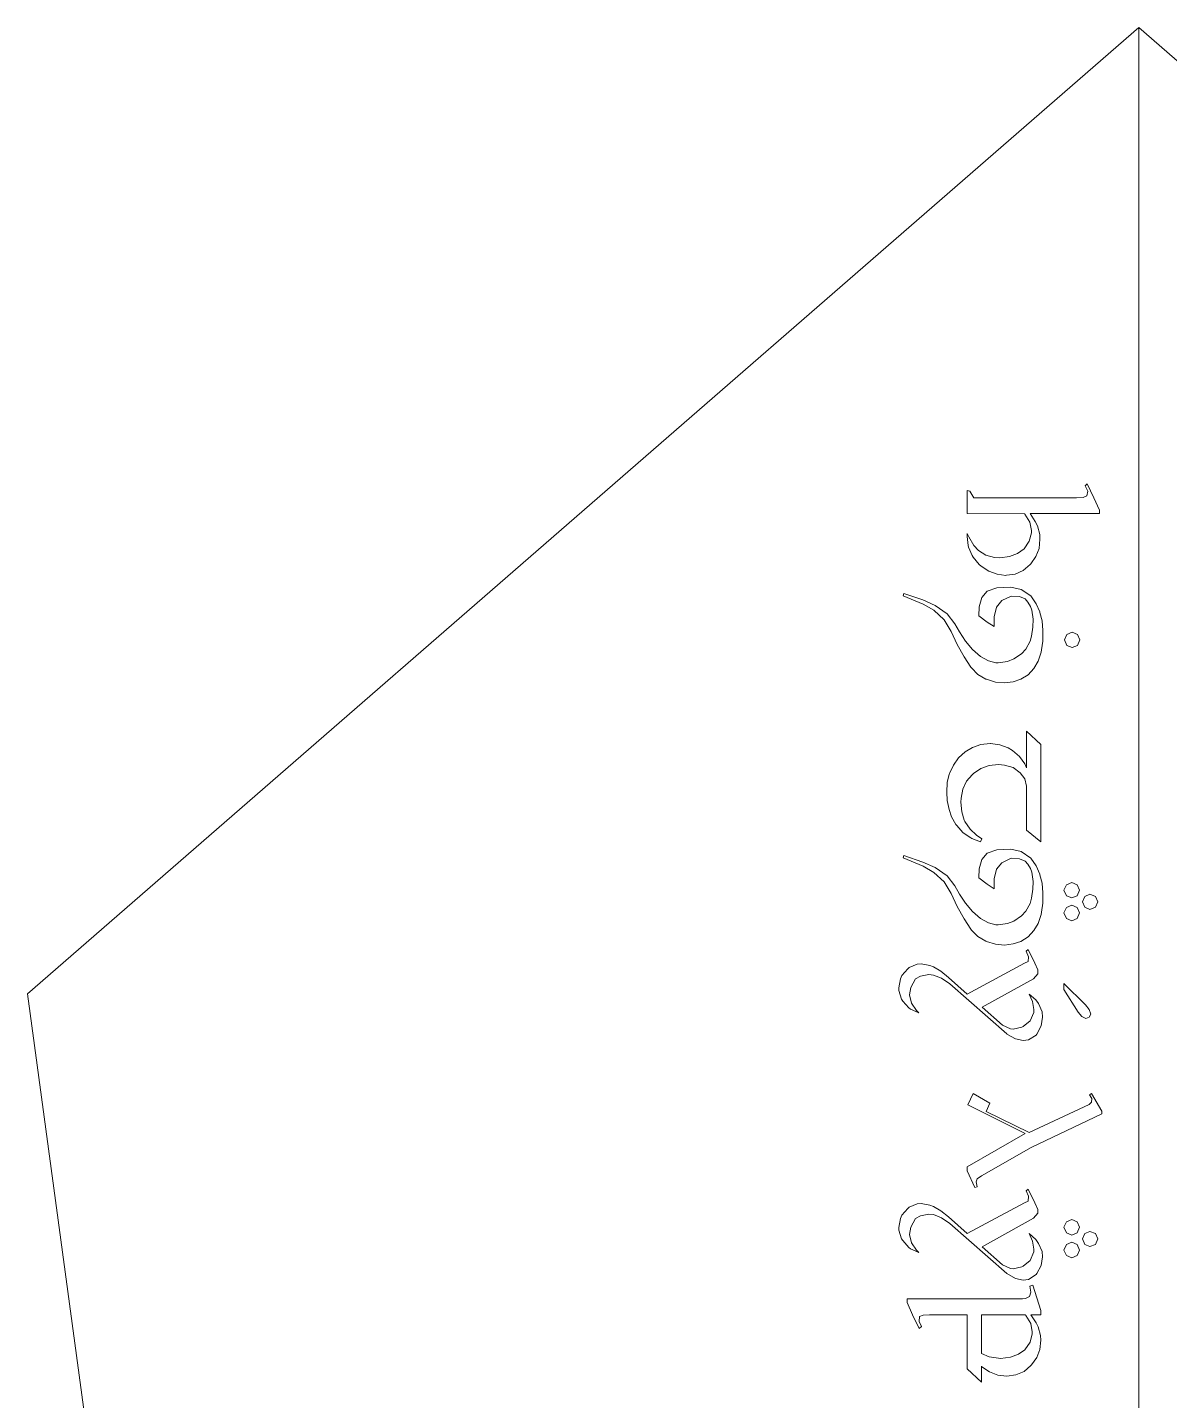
# Model space of a CAD drawing. Header units: inches. Extents: x -25.4 to 25.4, y -23 to 23.1.
# Drawn here: x 2.28 to 6.93, y 9.78 to 15.37 of the extents above; entities that cross this region are included whole.
import ezdxf

# ---------------------------------------------------------------- set-up
doc = ezdxf.new("R2010")
doc.units = ezdxf.units.IN
doc.header["$MEASUREMENT"] = 0
doc.layers.add('Layer 1', color=7, linetype='Continuous', true_color=0xffffff)

msp = doc.modelspace()

# ---------------------------------------------------------------- linework, layer by layer
at = {"layer": 'Layer 1', "color": 6, "lineweight": 9, "true_color": 0xff00ff}
for points in [[(6.8104, 15.3701), (6.8104, 15.3701), (2.2822, 11.4337), (2.2822, 11.4337)], [(6.8104, 15.3701), (6.8104, 15.3701), (6.8104, -16.8207), (6.8104, -16.8207)], [(6.8104, 15.3701), (6.8104, 15.3701), (11.3387, 11.4337), (11.3387, 11.4337)], [(2.2822, 11.4337), (2.2822, 11.4337), (5.8715, -15.0549), (5.8715, -15.0549)]]:
    msp.add_open_spline(points, degree=3, dxfattribs=at)
at = {"layer": 'Layer 1', "color": 1, "lineweight": 9, "true_color": 0xff0000}
for points in [[(6.1213, 13.4817), (6.1213, 13.4817), (6.11, 13.4836), (6.11, 13.4836)], [(6.11, 13.4836), (6.11, 13.4836), (6.11, 13.3905), (6.11, 13.3905)], [(6.1373, 13.4545), (6.1373, 13.4545), (6.1213, 13.4817), (6.1213, 13.4817)], [(6.5996, 13.5108), (6.5996, 13.5108), (6.5912, 13.5033), (6.5912, 13.5033)], [(6.5912, 13.5033), (6.5912, 13.5033), (6.6015, 13.4817), (6.6015, 13.4817)], [(6.6015, 13.4817), (6.6015, 13.4817), (6.5987, 13.462), (6.5987, 13.462)], [(6.6269, 13.4545), (6.6269, 13.4545), (6.5996, 13.5108), (6.5996, 13.5108)], [(6.5564, 13.4545), (6.5564, 13.4545), (6.1373, 13.4545), (6.1373, 13.4545)], [(6.5837, 13.4554), (6.5837, 13.4554), (6.5564, 13.4545), (6.5564, 13.4545)], [(6.5987, 13.462), (6.5987, 13.462), (6.5837, 13.4554), (6.5837, 13.4554)], [(6.6494, 13.4037), (6.6494, 13.4037), (6.6269, 13.4545), (6.6269, 13.4545)], [(6.11, 13.3905), (6.11, 13.3905), (6.345, 13.3887), (6.345, 13.3887)], [(6.345, 13.3887), (6.345, 13.3887), (6.3459, 13.3877), (6.3459, 13.3877)], [(6.3459, 13.3877), (6.3459, 13.3877), (6.3656, 13.3548), (6.3656, 13.3548)], [(6.3666, 13.3896), (6.3666, 13.3896), (6.6494, 13.3896), (6.6494, 13.3896)], [(6.3882, 13.3577), (6.3882, 13.3577), (6.3666, 13.3896), (6.3666, 13.3896)], [(6.6494, 13.3896), (6.6494, 13.3896), (6.6494, 13.4037), (6.6494, 13.4037)], [(6.3656, 13.3548), (6.3656, 13.3548), (6.3722, 13.321), (6.3722, 13.321)], [(6.3722, 13.321), (6.3722, 13.321), (6.3722, 13.3116), (6.3722, 13.3116)], [(6.3976, 13.3398), (6.3976, 13.3398), (6.3882, 13.3577), (6.3882, 13.3577)], [(6.406, 13.305), (6.406, 13.305), (6.3976, 13.3398), (6.3976, 13.3398)], [(6.1175, 13.2947), (6.1175, 13.2947), (6.11, 13.3088), (6.11, 13.3088)], [(6.11, 13.3088), (6.11, 13.3088), (6.11, 13.2966), (6.11, 13.2966)], [(6.11, 13.2966), (6.11, 13.2966), (6.1147, 13.2599), (6.1147, 13.2599)], [(6.1147, 13.2599), (6.1147, 13.2599), (6.1166, 13.2533), (6.1166, 13.2533)], [(6.1373, 13.2599), (6.1373, 13.2599), (6.1175, 13.2947), (6.1175, 13.2947)], [(6.157, 13.2392), (6.157, 13.2392), (6.1373, 13.2599), (6.1373, 13.2599)], [(6.3628, 13.2768), (6.3628, 13.2768), (6.3421, 13.2468), (6.3421, 13.2468)], [(6.3722, 13.3116), (6.3722, 13.3116), (6.3628, 13.2768), (6.3628, 13.2768)], [(6.4032, 13.2477), (6.4032, 13.2477), (6.407, 13.2853), (6.407, 13.2853)], [(6.407, 13.2853), (6.407, 13.2853), (6.406, 13.305), (6.406, 13.305)], [(6.1166, 13.2533), (6.1166, 13.2533), (6.1307, 13.2186), (6.1307, 13.2186)], [(6.1307, 13.2186), (6.1307, 13.2186), (6.1354, 13.212), (6.1354, 13.212)], [(6.1354, 13.212), (6.1354, 13.212), (6.1598, 13.1829), (6.1598, 13.1829)], [(6.1861, 13.2204), (6.1861, 13.2204), (6.157, 13.2392), (6.157, 13.2392)], [(6.2218, 13.211), (6.2218, 13.211), (6.1861, 13.2204), (6.1861, 13.2204)], [(6.2435, 13.2101), (6.2435, 13.2101), (6.2218, 13.211), (6.2218, 13.211)], [(6.2829, 13.2148), (6.2829, 13.2148), (6.2435, 13.2101), (6.2435, 13.2101)], [(6.3158, 13.227), (6.3158, 13.227), (6.2829, 13.2148), (6.2829, 13.2148)], [(6.3421, 13.2468), (6.3421, 13.2468), (6.3158, 13.227), (6.3158, 13.227)], [(6.3694, 13.1847), (6.3694, 13.1847), (6.3901, 13.2148), (6.3901, 13.2148)], [(6.3901, 13.2148), (6.3901, 13.2148), (6.4032, 13.2477), (6.4032, 13.2477)], [(6.1598, 13.1829), (6.1598, 13.1829), (6.1673, 13.1753), (6.1673, 13.1753)], [(6.1673, 13.1753), (6.1673, 13.1753), (6.1983, 13.1547), (6.1983, 13.1547)], [(6.1983, 13.1547), (6.1983, 13.1547), (6.2322, 13.1424), (6.2322, 13.1424)], [(6.3064, 13.1434), (6.3064, 13.1434), (6.3393, 13.1584), (6.3393, 13.1584)], [(6.3393, 13.1584), (6.3393, 13.1584), (6.3675, 13.1819), (6.3675, 13.1819)], [(6.3675, 13.1819), (6.3675, 13.1819), (6.3694, 13.1847), (6.3694, 13.1847)], [(6.2886, 13.0898), (6.2886, 13.0898), (6.2312, 13.0879), (6.2312, 13.0879)], [(6.2322, 13.1424), (6.2322, 13.1424), (6.2679, 13.1377), (6.2679, 13.1377)], [(6.2679, 13.1377), (6.2679, 13.1377), (6.2707, 13.1387), (6.2707, 13.1387)], [(6.2707, 13.1387), (6.2707, 13.1387), (6.3064, 13.1434), (6.3064, 13.1434)], [(6.3309, 13.0804), (6.3309, 13.0804), (6.2886, 13.0898), (6.2886, 13.0898)], [(5.8525, 13.0644), (5.8525, 13.0644), (5.8497, 13.055), (5.8497, 13.055)], [(5.8497, 13.055), (5.8497, 13.055), (5.9314, 13.0212), (5.9314, 13.0212)], [(5.9296, 13.0381), (5.9296, 13.0381), (5.8525, 13.0644), (5.8525, 13.0644)], [(5.9803, 13.0156), (5.9803, 13.0156), (5.9296, 13.0381), (5.9296, 13.0381)], [(6.1701, 13.0485), (6.1701, 13.0485), (6.1598, 13.0099), (6.1598, 13.0099)], [(6.1918, 13.0738), (6.1918, 13.0738), (6.1701, 13.0485), (6.1701, 13.0485)], [(6.2312, 13.0879), (6.2312, 13.0879), (6.1918, 13.0738), (6.1918, 13.0738)], [(6.2294, 13.009), (6.2294, 13.009), (6.2519, 13.0353), (6.2519, 13.0353)], [(6.2519, 13.0353), (6.2519, 13.0353), (6.2904, 13.0532), (6.2904, 13.0532)], [(6.2904, 13.0532), (6.2904, 13.0532), (6.3243, 13.0522), (6.3243, 13.0522)], [(6.3243, 13.0522), (6.3243, 13.0522), (6.3468, 13.0419), (6.3468, 13.0419)], [(6.3694, 13.055), (6.3694, 13.055), (6.3309, 13.0804), (6.3309, 13.0804)], [(6.3468, 13.0419), (6.3468, 13.0419), (6.3572, 13.0287), (6.3572, 13.0287)], [(6.391, 13.0221), (6.391, 13.0221), (6.3694, 13.055), (6.3694, 13.055)], [(5.9314, 13.0212), (5.9314, 13.0212), (5.9747, 12.9958), (5.9747, 12.9958)], [(5.9747, 12.9958), (5.9747, 12.9958), (6.017, 12.9573), (6.017, 12.9573)], [(6.0292, 12.9817), (6.0292, 12.9817), (5.9803, 13.0156), (5.9803, 13.0156)], [(6.0602, 12.9413), (6.0602, 12.9413), (6.0292, 12.9817), (6.0292, 12.9817)], [(6.1598, 13.0099), (6.1598, 13.0099), (6.1579, 12.9733), (6.1579, 12.9733)], [(6.2209, 12.9695), (6.2209, 12.9695), (6.2294, 13.009), (6.2294, 13.009)], [(6.3572, 13.0287), (6.3572, 13.0287), (6.3684, 13.0118), (6.3684, 13.0118)], [(6.3684, 13.0118), (6.3684, 13.0118), (6.3741, 12.9968), (6.3741, 12.9968)], [(6.3741, 12.9968), (6.3741, 12.9968), (6.3788, 12.9592), (6.3788, 12.9592)], [(6.406, 12.9893), (6.406, 12.9893), (6.391, 13.0221), (6.391, 13.0221)], [(6.407, 12.9864), (6.407, 12.9864), (6.406, 12.9893), (6.406, 12.9893)], [(6.4154, 12.9526), (6.4154, 12.9526), (6.407, 12.9864), (6.407, 12.9864)], [(6.017, 12.9573), (6.017, 12.9573), (6.0452, 12.9094), (6.0452, 12.9094)], [(6.0799, 12.9075), (6.0799, 12.9075), (6.0602, 12.9413), (6.0602, 12.9413)], [(6.1579, 12.9733), (6.1579, 12.9733), (6.1918, 12.9479), (6.1918, 12.9479)], [(6.1918, 12.9479), (6.1918, 12.9479), (6.2209, 12.93), (6.2209, 12.93)], [(6.2209, 12.93), (6.2209, 12.93), (6.2209, 12.9695), (6.2209, 12.9695)], [(6.3778, 12.9272), (6.3778, 12.9272), (6.3731, 12.8906), (6.3731, 12.8906)], [(6.3788, 12.9592), (6.3788, 12.9592), (6.3778, 12.9272), (6.3778, 12.9272)], [(6.4192, 12.9131), (6.4192, 12.9131), (6.4154, 12.9526), (6.4154, 12.9526)], [(6.0452, 12.9094), (6.0452, 12.9094), (6.0696, 12.8567), (6.0696, 12.8567)], [(6.1044, 12.8699), (6.1044, 12.8699), (6.0799, 12.9075), (6.0799, 12.9075)], [(6.1326, 12.8361), (6.1326, 12.8361), (6.1044, 12.8699), (6.1044, 12.8699)], [(6.3666, 12.8699), (6.3666, 12.8699), (6.3497, 12.8379), (6.3497, 12.8379)], [(6.3731, 12.8906), (6.3731, 12.8906), (6.3666, 12.8699), (6.3666, 12.8699)], [(6.4136, 12.8342), (6.4136, 12.8342), (6.4183, 12.8699), (6.4183, 12.8699)], [(6.4183, 12.8699), (6.4183, 12.8699), (6.4192, 12.9103), (6.4192, 12.9103)], [(6.4192, 12.9103), (6.4192, 12.9103), (6.4192, 12.9131), (6.4192, 12.9131)], [(6.5066, 12.8755), (6.5066, 12.8755), (6.516, 12.8972), (6.516, 12.8972)], [(6.516, 12.853), (6.516, 12.853), (6.5066, 12.8755), (6.5066, 12.8755)], [(6.516, 12.8972), (6.516, 12.8972), (6.5386, 12.9066), (6.5386, 12.9066)], [(6.5386, 12.9066), (6.5386, 12.9066), (6.5602, 12.8972), (6.5602, 12.8972)], [(6.5602, 12.8972), (6.5602, 12.8972), (6.5696, 12.8755), (6.5696, 12.8755)], [(6.5696, 12.8755), (6.5696, 12.8755), (6.5602, 12.853), (6.5602, 12.853)], [(6.0696, 12.8567), (6.0696, 12.8567), (6.0978, 12.806), (6.0978, 12.806)], [(6.1655, 12.8079), (6.1655, 12.8079), (6.1326, 12.8361), (6.1326, 12.8361)], [(6.3318, 12.8191), (6.3318, 12.8191), (6.3008, 12.7985), (6.3008, 12.7985)], [(6.3497, 12.8379), (6.3497, 12.8379), (6.3318, 12.8191), (6.3318, 12.8191)], [(6.4004, 12.7881), (6.4004, 12.7881), (6.4117, 12.8248), (6.4117, 12.8248)], [(6.4117, 12.8248), (6.4117, 12.8248), (6.4136, 12.8342), (6.4136, 12.8342)], [(6.5386, 12.8436), (6.5386, 12.8436), (6.516, 12.853), (6.516, 12.853)], [(6.5602, 12.853), (6.5602, 12.853), (6.5386, 12.8436), (6.5386, 12.8436)], [(6.0978, 12.806), (6.0978, 12.806), (6.126, 12.7646), (6.126, 12.7646)], [(6.126, 12.7646), (6.126, 12.7646), (6.1288, 12.7609), (6.1288, 12.7609)], [(6.1288, 12.7609), (6.1288, 12.7609), (6.1542, 12.7346), (6.1542, 12.7346)], [(6.1974, 12.79), (6.1974, 12.79), (6.1655, 12.8079), (6.1655, 12.8079)], [(6.2275, 12.7816), (6.2275, 12.7816), (6.1974, 12.79), (6.1974, 12.79)], [(6.2369, 12.7816), (6.2369, 12.7816), (6.2275, 12.7816), (6.2275, 12.7816)], [(6.2754, 12.7872), (6.2754, 12.7872), (6.2369, 12.7816), (6.2369, 12.7816)], [(6.3008, 12.7985), (6.3008, 12.7985), (6.2754, 12.7872), (6.2754, 12.7872)], [(6.3591, 12.7327), (6.3591, 12.7327), (6.3825, 12.759), (6.3825, 12.759)], [(6.3825, 12.759), (6.3825, 12.759), (6.4004, 12.7881), (6.4004, 12.7881)], [(6.1542, 12.7346), (6.1542, 12.7346), (6.1861, 12.7158), (6.1861, 12.7158)], [(6.1861, 12.7158), (6.1861, 12.7158), (6.1889, 12.7148), (6.1889, 12.7148)], [(6.1889, 12.7148), (6.1889, 12.7148), (6.2256, 12.7036), (6.2256, 12.7036)], [(6.2256, 12.7036), (6.2256, 12.7036), (6.2623, 12.6998), (6.2623, 12.6998)], [(6.2623, 12.6998), (6.2623, 12.6998), (6.298, 12.7045), (6.298, 12.7045)], [(6.298, 12.7045), (6.298, 12.7045), (6.329, 12.7148), (6.329, 12.7148)], [(6.329, 12.7148), (6.329, 12.7148), (6.3591, 12.7327), (6.3591, 12.7327)], [(6.4107, 12.4489), (6.4107, 12.4489), (6.3525, 12.5034), (6.3525, 12.5034)], [(6.3525, 12.5034), (6.3525, 12.5034), (6.3525, 12.3539), (6.3525, 12.3539)], [(6.1025, 12.4197), (6.1025, 12.4197), (6.0752, 12.3944), (6.0752, 12.3944)], [(6.1326, 12.4376), (6.1326, 12.4376), (6.1025, 12.4197), (6.1025, 12.4197)], [(6.1664, 12.4489), (6.1664, 12.4489), (6.1326, 12.4376), (6.1326, 12.4376)], [(6.204, 12.4526), (6.204, 12.4526), (6.1664, 12.4489), (6.1664, 12.4489)], [(6.2059, 12.4526), (6.2059, 12.4526), (6.204, 12.4526), (6.204, 12.4526)], [(6.2435, 12.4479), (6.2435, 12.4479), (6.2059, 12.4526), (6.2059, 12.4526)], [(6.2773, 12.4357), (6.2773, 12.4357), (6.2435, 12.4479), (6.2435, 12.4479)], [(6.2951, 12.4244), (6.2951, 12.4244), (6.2773, 12.4357), (6.2773, 12.4357)], [(6.3233, 12.4), (6.3233, 12.4), (6.2951, 12.4244), (6.2951, 12.4244)], [(6.4107, 12.0532), (6.4107, 12.0532), (6.4107, 12.4489), (6.4107, 12.4489)], [(6.0546, 12.3652), (6.0546, 12.3652), (6.0386, 12.3314), (6.0386, 12.3314)], [(6.0752, 12.3944), (6.0752, 12.3944), (6.0546, 12.3652), (6.0546, 12.3652)], [(6.1664, 12.3511), (6.1664, 12.3511), (6.2002, 12.3633), (6.2002, 12.3633)], [(6.2002, 12.3633), (6.2002, 12.3633), (6.2378, 12.3671), (6.2378, 12.3671)], [(6.2378, 12.3671), (6.2378, 12.3671), (6.2632, 12.3652), (6.2632, 12.3652)], [(6.2632, 12.3652), (6.2632, 12.3652), (6.298, 12.3549), (6.298, 12.3549)], [(6.345, 12.3699), (6.345, 12.3699), (6.3233, 12.4), (6.3233, 12.4)], [(6.3525, 12.3539), (6.3525, 12.3539), (6.345, 12.3699), (6.345, 12.3699)], [(6.0376, 12.3286), (6.0376, 12.3286), (6.0292, 12.2938), (6.0292, 12.2938)], [(6.0386, 12.3314), (6.0386, 12.3314), (6.0376, 12.3286), (6.0376, 12.3286)], [(6.1081, 12.2994), (6.1081, 12.2994), (6.1307, 12.3258), (6.1307, 12.3258)], [(6.1307, 12.3258), (6.1307, 12.3258), (6.1363, 12.3314), (6.1363, 12.3314)], [(6.1363, 12.3314), (6.1363, 12.3314), (6.1664, 12.3511), (6.1664, 12.3511)], [(6.298, 12.3549), (6.298, 12.3549), (6.3271, 12.3342), (6.3271, 12.3342)], [(6.3271, 12.3342), (6.3271, 12.3342), (6.345, 12.3098), (6.345, 12.3098)], [(6.345, 12.3098), (6.345, 12.3098), (6.3525, 12.2788), (6.3525, 12.2788)], [(6.0292, 12.2938), (6.0292, 12.2938), (6.0273, 12.2543), (6.0273, 12.2543)], [(6.0273, 12.2543), (6.0273, 12.2543), (6.0292, 12.2205), (6.0292, 12.2205)], [(6.0856, 12.2308), (6.0856, 12.2308), (6.0931, 12.2675), (6.0931, 12.2675)], [(6.0931, 12.2675), (6.0931, 12.2675), (6.1081, 12.2994), (6.1081, 12.2994)], [(6.3525, 12.2788), (6.3525, 12.2788), (6.3525, 12.1002), (6.3525, 12.1002)], [(6.0292, 12.2205), (6.0292, 12.2205), (6.0367, 12.1838), (6.0367, 12.1838)], [(6.0846, 12.2139), (6.0846, 12.2139), (6.0856, 12.2308), (6.0856, 12.2308)], [(6.0884, 12.1744), (6.0884, 12.1744), (6.0846, 12.2139), (6.0846, 12.2139)], [(6.0367, 12.1838), (6.0367, 12.1838), (6.047, 12.1547), (6.047, 12.1547)], [(6.047, 12.1547), (6.047, 12.1547), (6.0649, 12.1228), (6.0649, 12.1228)], [(6.0987, 12.1406), (6.0987, 12.1406), (6.0884, 12.1744), (6.0884, 12.1744)], [(6.1015, 12.135), (6.1015, 12.135), (6.0987, 12.1406), (6.0987, 12.1406)], [(6.0649, 12.1228), (6.0649, 12.1228), (6.0687, 12.119), (6.0687, 12.119)], [(6.0687, 12.119), (6.0687, 12.119), (6.0931, 12.0908), (6.0931, 12.0908)], [(6.0931, 12.0908), (6.0931, 12.0908), (6.094, 12.0899), (6.094, 12.0899)], [(6.094, 12.0899), (6.094, 12.0899), (6.125, 12.0692), (6.125, 12.0692)], [(6.1222, 12.1049), (6.1222, 12.1049), (6.1015, 12.135), (6.1015, 12.135)], [(6.1485, 12.0795), (6.1485, 12.0795), (6.1222, 12.1049), (6.1222, 12.1049)], [(6.3525, 12.1002), (6.3525, 12.1002), (6.4107, 12.0532), (6.4107, 12.0532)], [(6.125, 12.0692), (6.125, 12.0692), (6.1297, 12.0664), (6.1297, 12.0664)], [(6.1297, 12.0664), (6.1297, 12.0664), (6.1655, 12.0532), (6.1655, 12.0532)], [(6.1701, 12.0654), (6.1701, 12.0654), (6.1485, 12.0795), (6.1485, 12.0795)], [(6.1655, 12.0532), (6.1655, 12.0532), (6.1701, 12.0654), (6.1701, 12.0654)], [(5.8525, 11.9968), (5.8525, 11.9968), (5.8497, 11.9874), (5.8497, 11.9874)], [(5.8497, 11.9874), (5.8497, 11.9874), (5.9314, 11.9536), (5.9314, 11.9536)], [(5.9296, 11.9696), (5.9296, 11.9696), (5.8525, 11.9968), (5.8525, 11.9968)], [(6.1701, 11.9809), (6.1701, 11.9809), (6.1598, 11.9423), (6.1598, 11.9423)], [(6.1918, 12.0062), (6.1918, 12.0062), (6.1701, 11.9809), (6.1701, 11.9809)], [(6.2312, 12.0203), (6.2312, 12.0203), (6.1918, 12.0062), (6.1918, 12.0062)], [(6.2886, 12.0222), (6.2886, 12.0222), (6.2312, 12.0203), (6.2312, 12.0203)], [(6.2519, 11.9677), (6.2519, 11.9677), (6.2904, 11.9855), (6.2904, 11.9855)], [(6.3309, 12.0128), (6.3309, 12.0128), (6.2886, 12.0222), (6.2886, 12.0222)], [(6.2904, 11.9855), (6.2904, 11.9855), (6.3243, 11.9837), (6.3243, 11.9837)], [(6.3243, 11.9837), (6.3243, 11.9837), (6.3468, 11.9733), (6.3468, 11.9733)], [(6.3694, 11.9865), (6.3694, 11.9865), (6.3309, 12.0128), (6.3309, 12.0128)], [(6.3468, 11.9733), (6.3468, 11.9733), (6.3572, 11.9611), (6.3572, 11.9611)], [(6.391, 11.9545), (6.391, 11.9545), (6.3694, 11.9865), (6.3694, 11.9865)], [(5.9803, 11.948), (5.9803, 11.948), (5.9296, 11.9696), (5.9296, 11.9696)], [(5.9314, 11.9536), (5.9314, 11.9536), (5.9747, 11.9282), (5.9747, 11.9282)], [(5.9747, 11.9282), (5.9747, 11.9282), (6.017, 11.8897), (6.017, 11.8897)], [(6.0292, 11.9141), (6.0292, 11.9141), (5.9803, 11.948), (5.9803, 11.948)], [(6.0602, 11.8737), (6.0602, 11.8737), (6.0292, 11.9141), (6.0292, 11.9141)], [(6.1598, 11.9423), (6.1598, 11.9423), (6.1579, 11.9057), (6.1579, 11.9057)], [(6.2209, 11.9019), (6.2209, 11.9019), (6.2294, 11.9414), (6.2294, 11.9414)], [(6.2294, 11.9414), (6.2294, 11.9414), (6.2519, 11.9677), (6.2519, 11.9677)], [(6.3572, 11.9611), (6.3572, 11.9611), (6.3684, 11.9442), (6.3684, 11.9442)], [(6.3684, 11.9442), (6.3684, 11.9442), (6.3741, 11.9292), (6.3741, 11.9292)], [(6.3741, 11.9292), (6.3741, 11.9292), (6.3788, 11.8916), (6.3788, 11.8916)], [(6.406, 11.9216), (6.406, 11.9216), (6.391, 11.9545), (6.391, 11.9545)], [(6.407, 11.9188), (6.407, 11.9188), (6.406, 11.9216), (6.406, 11.9216)], [(6.4154, 11.8841), (6.4154, 11.8841), (6.407, 11.9188), (6.407, 11.9188)], [(6.017, 11.8897), (6.017, 11.8897), (6.0452, 11.8418), (6.0452, 11.8418)], [(6.0799, 11.8389), (6.0799, 11.8389), (6.0602, 11.8737), (6.0602, 11.8737)], [(6.1579, 11.9057), (6.1579, 11.9057), (6.1918, 11.8803), (6.1918, 11.8803)], [(6.1918, 11.8803), (6.1918, 11.8803), (6.2209, 11.8615), (6.2209, 11.8615)], [(6.2209, 11.8615), (6.2209, 11.8615), (6.2209, 11.9019), (6.2209, 11.9019)], [(6.3778, 11.8596), (6.3778, 11.8596), (6.3731, 11.823), (6.3731, 11.823)], [(6.3788, 11.8916), (6.3788, 11.8916), (6.3778, 11.8596), (6.3778, 11.8596)], [(6.4192, 11.8455), (6.4192, 11.8455), (6.4154, 11.8841), (6.4154, 11.8841)], [(6.5151, 11.8775), (6.5151, 11.8775), (6.5047, 11.8559), (6.5047, 11.8559)], [(6.5367, 11.8869), (6.5367, 11.8869), (6.5151, 11.8775), (6.5151, 11.8775)], [(6.5592, 11.8775), (6.5592, 11.8775), (6.5367, 11.8869), (6.5367, 11.8869)], [(6.5686, 11.8559), (6.5686, 11.8559), (6.5592, 11.8775), (6.5592, 11.8775)], [(6.0452, 11.8418), (6.0452, 11.8418), (6.0696, 11.7891), (6.0696, 11.7891)], [(6.1044, 11.8023), (6.1044, 11.8023), (6.0799, 11.8389), (6.0799, 11.8389)], [(6.1326, 11.7685), (6.1326, 11.7685), (6.1044, 11.8023), (6.1044, 11.8023)], [(6.3731, 11.823), (6.3731, 11.823), (6.3666, 11.8013), (6.3666, 11.8013)], [(6.4136, 11.7666), (6.4136, 11.7666), (6.4183, 11.8023), (6.4183, 11.8023)], [(6.4183, 11.8023), (6.4183, 11.8023), (6.4192, 11.8427), (6.4192, 11.8427)], [(6.4192, 11.8427), (6.4192, 11.8427), (6.4192, 11.8455), (6.4192, 11.8455)], [(6.5047, 11.8559), (6.5047, 11.8559), (6.5151, 11.8333), (6.5151, 11.8333)], [(6.5151, 11.8333), (6.5151, 11.8333), (6.5367, 11.8239), (6.5367, 11.8239)], [(6.5367, 11.8239), (6.5367, 11.8239), (6.5592, 11.8333), (6.5592, 11.8333)], [(6.5592, 11.8333), (6.5592, 11.8333), (6.5686, 11.8559), (6.5686, 11.8559)], [(6.5893, 11.8295), (6.5893, 11.8295), (6.5799, 11.8079), (6.5799, 11.8079)], [(6.5799, 11.8079), (6.5799, 11.8079), (6.5893, 11.7863), (6.5893, 11.7863)], [(6.6109, 11.8389), (6.6109, 11.8389), (6.5893, 11.8295), (6.5893, 11.8295)], [(6.6335, 11.8305), (6.6335, 11.8305), (6.6109, 11.8389), (6.6109, 11.8389)], [(6.6429, 11.8079), (6.6429, 11.8079), (6.6335, 11.8305), (6.6335, 11.8305)], [(6.6335, 11.7863), (6.6335, 11.7863), (6.6429, 11.8079), (6.6429, 11.8079)], [(6.0696, 11.7891), (6.0696, 11.7891), (6.0978, 11.7384), (6.0978, 11.7384)], [(6.1655, 11.7403), (6.1655, 11.7403), (6.1326, 11.7685), (6.1326, 11.7685)], [(6.3318, 11.7506), (6.3318, 11.7506), (6.3008, 11.7299), (6.3008, 11.7299)], [(6.3497, 11.7703), (6.3497, 11.7703), (6.3318, 11.7506), (6.3318, 11.7506)], [(6.3666, 11.8013), (6.3666, 11.8013), (6.3497, 11.7703), (6.3497, 11.7703)], [(6.4004, 11.7205), (6.4004, 11.7205), (6.4117, 11.7572), (6.4117, 11.7572)], [(6.4117, 11.7572), (6.4117, 11.7572), (6.4136, 11.7666), (6.4136, 11.7666)], [(6.5151, 11.7854), (6.5151, 11.7854), (6.5047, 11.7628), (6.5047, 11.7628)], [(6.5047, 11.7628), (6.5047, 11.7628), (6.5151, 11.7403), (6.5151, 11.7403)], [(6.5367, 11.7948), (6.5367, 11.7948), (6.5151, 11.7854), (6.5151, 11.7854)], [(6.5592, 11.7854), (6.5592, 11.7854), (6.5367, 11.7948), (6.5367, 11.7948)], [(6.5686, 11.7628), (6.5686, 11.7628), (6.5592, 11.7854), (6.5592, 11.7854)], [(6.5592, 11.7403), (6.5592, 11.7403), (6.5686, 11.7628), (6.5686, 11.7628)], [(6.5893, 11.7863), (6.5893, 11.7863), (6.6109, 11.7769), (6.6109, 11.7769)], [(6.6109, 11.7769), (6.6109, 11.7769), (6.6335, 11.7863), (6.6335, 11.7863)], [(6.0978, 11.7384), (6.0978, 11.7384), (6.126, 11.697), (6.126, 11.697)], [(6.126, 11.697), (6.126, 11.697), (6.1288, 11.6933), (6.1288, 11.6933)], [(6.1288, 11.6933), (6.1288, 11.6933), (6.1542, 11.667), (6.1542, 11.667)], [(6.1974, 11.7224), (6.1974, 11.7224), (6.1655, 11.7403), (6.1655, 11.7403)], [(6.2275, 11.7139), (6.2275, 11.7139), (6.1974, 11.7224), (6.1974, 11.7224)], [(6.2369, 11.7139), (6.2369, 11.7139), (6.2275, 11.7139), (6.2275, 11.7139)], [(6.2754, 11.7196), (6.2754, 11.7196), (6.2369, 11.7139), (6.2369, 11.7139)], [(6.3008, 11.7299), (6.3008, 11.7299), (6.2754, 11.7196), (6.2754, 11.7196)], [(6.3591, 11.6651), (6.3591, 11.6651), (6.3825, 11.6914), (6.3825, 11.6914)], [(6.3825, 11.6914), (6.3825, 11.6914), (6.4004, 11.7205), (6.4004, 11.7205)], [(6.5151, 11.7403), (6.5151, 11.7403), (6.5367, 11.7309), (6.5367, 11.7309)], [(6.5367, 11.7309), (6.5367, 11.7309), (6.5592, 11.7403), (6.5592, 11.7403)], [(6.1542, 11.667), (6.1542, 11.667), (6.1861, 11.6482), (6.1861, 11.6482)], [(6.1861, 11.6482), (6.1861, 11.6482), (6.1889, 11.6463), (6.1889, 11.6463)], [(6.1889, 11.6463), (6.1889, 11.6463), (6.2256, 11.6359), (6.2256, 11.6359)], [(6.2256, 11.6359), (6.2256, 11.6359), (6.2623, 11.6322), (6.2623, 11.6322)], [(6.2623, 11.6322), (6.2623, 11.6322), (6.298, 11.6369), (6.298, 11.6369)], [(6.298, 11.6369), (6.298, 11.6369), (6.329, 11.6472), (6.329, 11.6472)], [(6.329, 11.6472), (6.329, 11.6472), (6.3591, 11.6651), (6.3591, 11.6651)], [(6.3591, 11.6134), (6.3591, 11.6134), (6.3506, 11.6068), (6.3506, 11.6068)], [(6.3506, 11.6068), (6.3506, 11.6068), (6.3609, 11.5843), (6.3609, 11.5843)], [(6.3863, 11.5589), (6.3863, 11.5589), (6.3591, 11.6134), (6.3591, 11.6134)], [(6.3609, 11.5843), (6.3609, 11.5843), (6.3591, 11.5645), (6.3591, 11.5645)], [(5.8685, 11.5354), (5.8685, 11.5354), (5.844, 11.5081), (5.844, 11.5081)], [(5.8741, 11.5401), (5.8741, 11.5401), (5.8685, 11.5354), (5.8685, 11.5354)], [(5.907, 11.5542), (5.907, 11.5542), (5.8741, 11.5401), (5.8741, 11.5401)], [(5.923, 11.5551), (5.923, 11.5551), (5.907, 11.5542), (5.907, 11.5542)], [(5.9578, 11.5495), (5.9578, 11.5495), (5.923, 11.5551), (5.923, 11.5551)], [(5.9737, 11.5429), (5.9737, 11.5429), (5.9578, 11.5495), (5.9578, 11.5495)], [(6.0029, 11.526), (6.0029, 11.526), (5.9737, 11.5429), (5.9737, 11.5429)], [(6.0339, 11.5006), (6.0339, 11.5006), (6.0029, 11.526), (6.0029, 11.526)], [(6.344, 11.5579), (6.344, 11.5579), (6.1109, 11.432), (6.1109, 11.432)], [(6.3591, 11.5645), (6.3591, 11.5645), (6.344, 11.5579), (6.344, 11.5579)], [(6.3985, 11.5316), (6.3985, 11.5316), (6.3863, 11.5589), (6.3863, 11.5589)], [(6.3985, 11.5156), (6.3985, 11.5156), (6.3985, 11.5316), (6.3985, 11.5316)], [(5.8384, 11.494), (5.8384, 11.494), (5.8328, 11.4574), (5.8328, 11.4574)], [(5.844, 11.5081), (5.844, 11.5081), (5.8384, 11.494), (5.8384, 11.494)], [(5.8816, 11.4593), (5.8816, 11.4593), (5.8995, 11.494), (5.8995, 11.494)], [(5.8995, 11.494), (5.8995, 11.494), (5.9202, 11.5053), (5.9202, 11.5053)], [(5.9202, 11.5053), (5.9202, 11.5053), (5.954, 11.5119), (5.954, 11.5119)], [(5.954, 11.5119), (5.954, 11.5119), (5.9728, 11.51), (5.9728, 11.51)], [(5.9728, 11.51), (5.9728, 11.51), (6.0057, 11.4978), (6.0057, 11.4978)], [(6.0057, 11.4978), (6.0057, 11.4978), (6.0405, 11.4743), (6.0405, 11.4743)], [(6.1109, 11.432), (6.1109, 11.432), (6.0339, 11.5006), (6.0339, 11.5006)], [(6.0405, 11.4743), (6.0405, 11.4743), (6.2716, 11.2704), (6.2716, 11.2704)], [(6.172, 11.3794), (6.172, 11.3794), (6.3807, 11.495), (6.3807, 11.495)], [(6.3807, 11.495), (6.3807, 11.495), (6.3985, 11.5156), (6.3985, 11.5156)], [(6.5047, 11.4508), (6.5047, 11.4508), (6.5047, 11.4762), (6.5047, 11.4762)], [(6.5047, 11.4762), (6.5047, 11.4762), (6.5931, 11.3888), (6.5931, 11.3888)], [(5.8328, 11.4574), (5.8328, 11.4574), (5.8328, 11.447), (5.8328, 11.447)], [(5.8328, 11.447), (5.8328, 11.447), (5.8431, 11.4123), (5.8431, 11.4123)], [(5.8431, 11.4123), (5.8431, 11.4123), (5.8478, 11.4038), (5.8478, 11.4038)], [(5.876, 11.4292), (5.876, 11.4292), (5.8816, 11.4593), (5.8816, 11.4593)], [(5.8835, 11.3954), (5.8835, 11.3954), (5.876, 11.4292), (5.876, 11.4292)], [(6.3901, 11.4085), (6.3901, 11.4085), (6.3628, 11.432), (6.3628, 11.432)], [(6.3628, 11.432), (6.3628, 11.432), (6.3769, 11.4019), (6.3769, 11.4019)], [(6.563, 11.3587), (6.563, 11.3587), (6.5047, 11.4508), (6.5047, 11.4508)], [(5.8478, 11.4038), (5.8478, 11.4038), (5.8722, 11.3766), (5.8722, 11.3766)], [(5.8722, 11.3766), (5.8722, 11.3766), (5.8798, 11.3709), (5.8798, 11.3709)], [(5.8798, 11.3709), (5.8798, 11.3709), (5.9136, 11.3559), (5.9136, 11.3559)], [(5.9042, 11.3653), (5.9042, 11.3653), (5.8835, 11.3954), (5.8835, 11.3954)], [(5.9136, 11.3559), (5.9136, 11.3559), (5.9042, 11.3653), (5.9042, 11.3653)], [(6.2538, 11.3061), (6.2538, 11.3061), (6.172, 11.3794), (6.172, 11.3794)], [(6.3816, 11.3578), (6.3816, 11.3578), (6.3675, 11.323), (6.3675, 11.323)], [(6.3769, 11.4019), (6.3769, 11.4019), (6.3825, 11.37), (6.3825, 11.37)], [(6.3825, 11.37), (6.3825, 11.37), (6.3816, 11.3578), (6.3816, 11.3578)], [(6.4013, 11.3935), (6.4013, 11.3935), (6.3901, 11.4085), (6.3901, 11.4085)], [(6.4154, 11.3596), (6.4154, 11.3596), (6.4013, 11.3935), (6.4013, 11.3935)], [(6.4173, 11.338), (6.4173, 11.338), (6.4154, 11.3596), (6.4154, 11.3596)], [(6.5771, 11.3408), (6.5771, 11.3408), (6.563, 11.3587), (6.563, 11.3587)], [(6.5931, 11.3888), (6.5931, 11.3888), (6.6081, 11.369), (6.6081, 11.369)], [(6.6081, 11.369), (6.6081, 11.369), (6.6137, 11.3502), (6.6137, 11.3502)], [(6.2867, 11.291), (6.2867, 11.291), (6.2538, 11.3061), (6.2538, 11.3061)], [(6.3393, 11.3004), (6.3393, 11.3004), (6.3337, 11.2976), (6.3337, 11.2976)], [(6.3675, 11.323), (6.3675, 11.323), (6.3393, 11.3004), (6.3393, 11.3004)], [(6.3938, 11.2694), (6.3938, 11.2694), (6.4117, 11.3033), (6.4117, 11.3033)], [(6.4117, 11.3033), (6.4117, 11.3033), (6.4173, 11.338), (6.4173, 11.338)], [(6.594, 11.3333), (6.594, 11.3333), (6.5771, 11.3408), (6.5771, 11.3408)], [(6.6072, 11.339), (6.6072, 11.339), (6.594, 11.3333), (6.594, 11.3333)], [(6.6137, 11.3502), (6.6137, 11.3502), (6.6072, 11.339), (6.6072, 11.339)], [(6.2716, 11.2704), (6.2716, 11.2704), (6.2716, 11.2694), (6.2716, 11.2694)], [(6.2716, 11.2694), (6.2716, 11.2694), (6.3074, 11.2497), (6.3074, 11.2497)], [(6.298, 11.2901), (6.298, 11.2901), (6.2867, 11.291), (6.2867, 11.291)], [(6.3337, 11.2976), (6.3337, 11.2976), (6.298, 11.2901), (6.298, 11.2901)], [(6.3074, 11.2497), (6.3074, 11.2497), (6.3393, 11.2431), (6.3393, 11.2431)], [(6.3393, 11.2431), (6.3393, 11.2431), (6.36, 11.2459), (6.36, 11.2459)], [(6.36, 11.2459), (6.36, 11.2459), (6.391, 11.2657), (6.391, 11.2657)], [(6.391, 11.2657), (6.391, 11.2657), (6.3938, 11.2694), (6.3938, 11.2694)], [(6.1354, 11.027), (6.1354, 11.027), (6.1128, 10.9809), (6.1128, 10.9809)], [(6.203, 10.9884), (6.203, 10.9884), (6.1354, 11.027), (6.1354, 11.027)], [(6.6175, 11.0279), (6.6175, 11.0279), (6.609, 11.0223), (6.609, 11.0223)], [(6.609, 11.0223), (6.609, 11.0223), (6.6184, 11.0072), (6.6184, 11.0072)], [(6.6598, 10.9555), (6.6598, 10.9555), (6.6175, 11.0279), (6.6175, 11.0279)], [(6.1128, 10.9809), (6.1128, 10.9809), (6.3468, 10.8644), (6.3468, 10.8644)], [(6.188, 10.9536), (6.188, 10.9536), (6.203, 10.9884), (6.203, 10.9884)], [(6.6081, 10.9828), (6.6081, 10.9828), (6.3628, 10.8681), (6.3628, 10.8681)], [(6.6166, 10.9922), (6.6166, 10.9922), (6.6081, 10.9828), (6.6081, 10.9828)], [(6.6184, 11.0072), (6.6184, 11.0072), (6.6166, 10.9922), (6.6166, 10.9922)], [(6.3628, 10.8681), (6.3628, 10.8681), (6.188, 10.9536), (6.188, 10.9536)], [(6.3713, 10.807), (6.3713, 10.807), (6.6598, 10.9452), (6.6598, 10.9452)], [(6.6598, 10.9452), (6.6598, 10.9452), (6.6598, 10.9555), (6.6598, 10.9555)], [(6.3468, 10.8644), (6.3468, 10.8644), (6.11, 10.729), (6.11, 10.729)], [(6.1683, 10.6924), (6.1683, 10.6924), (6.3713, 10.807), (6.3713, 10.807)], [(6.11, 10.729), (6.11, 10.729), (6.11, 10.7121), (6.11, 10.7121)], [(6.11, 10.7121), (6.11, 10.7121), (6.142, 10.6445), (6.142, 10.6445)], [(6.1514, 10.6802), (6.1514, 10.6802), (6.1683, 10.6924), (6.1683, 10.6924)], [(6.142, 10.6445), (6.142, 10.6445), (6.1514, 10.6473), (6.1514, 10.6473)], [(6.1467, 10.6679), (6.1467, 10.6679), (6.1514, 10.6802), (6.1514, 10.6802)], [(6.1514, 10.6473), (6.1514, 10.6473), (6.1467, 10.6679), (6.1467, 10.6679)], [(6.3591, 10.6379), (6.3591, 10.6379), (6.3506, 10.6304), (6.3506, 10.6304)], [(6.3506, 10.6304), (6.3506, 10.6304), (6.3609, 10.6087), (6.3609, 10.6087)], [(6.3863, 10.5824), (6.3863, 10.5824), (6.3591, 10.6379), (6.3591, 10.6379)], [(5.907, 10.5777), (5.907, 10.5777), (5.8741, 10.5646), (5.8741, 10.5646)], [(5.923, 10.5796), (5.923, 10.5796), (5.907, 10.5777), (5.907, 10.5777)], [(5.9578, 10.573), (5.9578, 10.573), (5.923, 10.5796), (5.923, 10.5796)], [(5.9737, 10.5674), (5.9737, 10.5674), (5.9578, 10.573), (5.9578, 10.573)], [(6.344, 10.5815), (6.344, 10.5815), (6.1109, 10.4565), (6.1109, 10.4565)], [(6.3591, 10.589), (6.3591, 10.589), (6.344, 10.5815), (6.344, 10.5815)], [(6.3609, 10.6087), (6.3609, 10.6087), (6.3591, 10.589), (6.3591, 10.589)], [(6.3985, 10.5552), (6.3985, 10.5552), (6.3863, 10.5824), (6.3863, 10.5824)], [(5.8384, 10.5176), (5.8384, 10.5176), (5.8328, 10.4819), (5.8328, 10.4819)], [(5.844, 10.5317), (5.844, 10.5317), (5.8384, 10.5176), (5.8384, 10.5176)], [(5.8685, 10.5589), (5.8685, 10.5589), (5.844, 10.5317), (5.844, 10.5317)], [(5.8741, 10.5646), (5.8741, 10.5646), (5.8685, 10.5589), (5.8685, 10.5589)], [(5.8816, 10.4828), (5.8816, 10.4828), (5.8995, 10.5176), (5.8995, 10.5176)], [(5.8995, 10.5176), (5.8995, 10.5176), (5.9202, 10.5289), (5.9202, 10.5289)], [(5.9202, 10.5289), (5.9202, 10.5289), (5.954, 10.5364), (5.954, 10.5364)], [(5.954, 10.5364), (5.954, 10.5364), (5.9728, 10.5345), (5.9728, 10.5345)], [(5.9728, 10.5345), (5.9728, 10.5345), (6.0057, 10.5213), (6.0057, 10.5213)], [(6.0029, 10.5495), (6.0029, 10.5495), (5.9737, 10.5674), (5.9737, 10.5674)], [(6.0339, 10.5251), (6.0339, 10.5251), (6.0029, 10.5495), (6.0029, 10.5495)], [(6.0057, 10.5213), (6.0057, 10.5213), (6.0405, 10.4978), (6.0405, 10.4978)], [(6.1109, 10.4565), (6.1109, 10.4565), (6.0339, 10.5251), (6.0339, 10.5251)], [(6.172, 10.4029), (6.172, 10.4029), (6.3807, 10.5195), (6.3807, 10.5195)], [(6.3807, 10.5195), (6.3807, 10.5195), (6.3985, 10.5401), (6.3985, 10.5401)], [(6.3985, 10.5401), (6.3985, 10.5401), (6.3985, 10.5552), (6.3985, 10.5552)], [(5.8328, 10.4819), (5.8328, 10.4819), (5.8328, 10.4706), (5.8328, 10.4706)], [(5.8328, 10.4706), (5.8328, 10.4706), (5.8431, 10.4358), (5.8431, 10.4358)], [(5.876, 10.4527), (5.876, 10.4527), (5.8816, 10.4828), (5.8816, 10.4828)], [(6.0405, 10.4978), (6.0405, 10.4978), (6.2716, 10.2939), (6.2716, 10.2939)], [(6.5151, 10.5044), (6.5151, 10.5044), (6.5047, 10.4828), (6.5047, 10.4828)], [(6.5047, 10.4828), (6.5047, 10.4828), (6.5151, 10.4603), (6.5151, 10.4603)], [(6.5367, 10.5138), (6.5367, 10.5138), (6.5151, 10.5044), (6.5151, 10.5044)], [(6.5151, 10.4603), (6.5151, 10.4603), (6.5367, 10.4509), (6.5367, 10.4509)], [(6.5592, 10.5044), (6.5592, 10.5044), (6.5367, 10.5138), (6.5367, 10.5138)], [(6.5367, 10.4509), (6.5367, 10.4509), (6.5592, 10.4603), (6.5592, 10.4603)], [(6.5686, 10.4828), (6.5686, 10.4828), (6.5592, 10.5044), (6.5592, 10.5044)], [(6.5592, 10.4603), (6.5592, 10.4603), (6.5686, 10.4828), (6.5686, 10.4828)], [(6.6109, 10.4659), (6.6109, 10.4659), (6.5893, 10.4565), (6.5893, 10.4565)], [(6.6335, 10.4574), (6.6335, 10.4574), (6.6109, 10.4659), (6.6109, 10.4659)], [(5.8431, 10.4358), (5.8431, 10.4358), (5.8478, 10.4283), (5.8478, 10.4283)], [(5.8478, 10.4283), (5.8478, 10.4283), (5.8722, 10.4001), (5.8722, 10.4001)], [(5.8835, 10.4198), (5.8835, 10.4198), (5.876, 10.4527), (5.876, 10.4527)], [(5.9042, 10.3888), (5.9042, 10.3888), (5.8835, 10.4198), (5.8835, 10.4198)], [(6.3901, 10.433), (6.3901, 10.433), (6.3628, 10.4565), (6.3628, 10.4565)], [(6.3628, 10.4565), (6.3628, 10.4565), (6.3769, 10.4264), (6.3769, 10.4264)], [(6.3769, 10.4264), (6.3769, 10.4264), (6.3825, 10.3935), (6.3825, 10.3935)], [(6.4013, 10.417), (6.4013, 10.417), (6.3901, 10.433), (6.3901, 10.433)], [(6.4154, 10.3832), (6.4154, 10.3832), (6.4013, 10.417), (6.4013, 10.417)], [(6.5151, 10.4123), (6.5151, 10.4123), (6.5047, 10.3898), (6.5047, 10.3898)], [(6.5367, 10.4217), (6.5367, 10.4217), (6.5151, 10.4123), (6.5151, 10.4123)], [(6.5592, 10.4123), (6.5592, 10.4123), (6.5367, 10.4217), (6.5367, 10.4217)], [(6.5686, 10.3898), (6.5686, 10.3898), (6.5592, 10.4123), (6.5592, 10.4123)], [(6.5893, 10.4565), (6.5893, 10.4565), (6.5799, 10.4349), (6.5799, 10.4349)], [(6.5799, 10.4349), (6.5799, 10.4349), (6.5893, 10.4123), (6.5893, 10.4123)], [(6.5893, 10.4123), (6.5893, 10.4123), (6.6109, 10.4039), (6.6109, 10.4039)], [(6.6109, 10.4039), (6.6109, 10.4039), (6.6335, 10.4123), (6.6335, 10.4123)], [(6.6429, 10.4349), (6.6429, 10.4349), (6.6335, 10.4574), (6.6335, 10.4574)], [(6.6335, 10.4123), (6.6335, 10.4123), (6.6429, 10.4349), (6.6429, 10.4349)], [(5.8722, 10.4001), (5.8722, 10.4001), (5.8798, 10.3945), (5.8798, 10.3945)], [(5.8798, 10.3945), (5.8798, 10.3945), (5.9136, 10.3804), (5.9136, 10.3804)], [(5.9136, 10.3804), (5.9136, 10.3804), (5.9042, 10.3888), (5.9042, 10.3888)], [(6.2538, 10.3296), (6.2538, 10.3296), (6.172, 10.4029), (6.172, 10.4029)], [(6.3816, 10.3823), (6.3816, 10.3823), (6.3675, 10.3465), (6.3675, 10.3465)], [(6.3825, 10.3935), (6.3825, 10.3935), (6.3816, 10.3823), (6.3816, 10.3823)], [(6.4117, 10.3268), (6.4117, 10.3268), (6.4173, 10.3616), (6.4173, 10.3616)], [(6.4173, 10.3616), (6.4173, 10.3616), (6.4154, 10.3832), (6.4154, 10.3832)], [(6.5047, 10.3898), (6.5047, 10.3898), (6.5151, 10.3672), (6.5151, 10.3672)], [(6.5151, 10.3672), (6.5151, 10.3672), (6.5367, 10.3578), (6.5367, 10.3578)], [(6.5367, 10.3578), (6.5367, 10.3578), (6.5592, 10.3672), (6.5592, 10.3672)], [(6.5592, 10.3672), (6.5592, 10.3672), (6.5686, 10.3898), (6.5686, 10.3898)], [(6.2867, 10.3146), (6.2867, 10.3146), (6.2538, 10.3296), (6.2538, 10.3296)], [(6.2716, 10.2939), (6.2716, 10.2939), (6.3074, 10.2732), (6.3074, 10.2732)], [(6.298, 10.3136), (6.298, 10.3136), (6.2867, 10.3146), (6.2867, 10.3146)], [(6.3337, 10.3212), (6.3337, 10.3212), (6.298, 10.3136), (6.298, 10.3136)], [(6.3393, 10.324), (6.3393, 10.324), (6.3337, 10.3212), (6.3337, 10.3212)], [(6.3675, 10.3465), (6.3675, 10.3465), (6.3393, 10.324), (6.3393, 10.324)], [(6.391, 10.2902), (6.391, 10.2902), (6.3938, 10.2939), (6.3938, 10.2939)], [(6.3938, 10.2939), (6.3938, 10.2939), (6.4117, 10.3268), (6.4117, 10.3268)], [(6.3074, 10.2732), (6.3074, 10.2732), (6.3393, 10.2667), (6.3393, 10.2667)], [(6.3393, 10.2667), (6.3393, 10.2667), (6.36, 10.2695), (6.36, 10.2695)], [(6.36, 10.2695), (6.36, 10.2695), (6.391, 10.2902), (6.391, 10.2902)], [(6.3778, 10.2469), (6.3778, 10.2469), (6.3656, 10.2422), (6.3656, 10.2422)], [(6.3656, 10.2422), (6.3656, 10.2422), (6.3694, 10.2178), (6.3694, 10.2178)], [(6.4107, 10.1435), (6.4107, 10.1435), (6.3778, 10.2469), (6.3778, 10.2469)], [(6.2886, 10.1905), (6.2886, 10.1905), (5.8657, 10.1905), (5.8657, 10.1905)], [(5.8657, 10.1905), (5.8657, 10.1905), (5.8657, 10.1755), (5.8657, 10.1755)], [(6.3356, 10.1915), (6.3356, 10.1915), (6.2886, 10.1905), (6.2886, 10.1905)], [(6.3487, 10.1924), (6.3487, 10.1924), (6.3356, 10.1915), (6.3356, 10.1915)], [(6.3647, 10.2009), (6.3647, 10.2009), (6.3487, 10.1924), (6.3487, 10.1924)], [(6.3694, 10.2178), (6.3694, 10.2178), (6.3647, 10.2009), (6.3647, 10.2009)], [(5.8657, 10.1755), (5.8657, 10.1755), (5.8882, 10.1257), (5.8882, 10.1257)], [(5.8882, 10.1257), (5.8882, 10.1257), (5.9155, 10.0702), (5.9155, 10.0702)], [(5.9164, 10.1191), (5.9164, 10.1191), (5.9314, 10.1247), (5.9314, 10.1247)], [(5.9314, 10.1247), (5.9314, 10.1247), (5.9568, 10.1257), (5.9568, 10.1257)], [(5.9568, 10.1257), (5.9568, 10.1257), (6.11, 10.1257), (6.11, 10.1257)], [(6.11, 10.1257), (6.11, 10.1257), (6.11, 9.9058), (6.11, 9.9058)], [(6.1692, 9.9678), (6.1692, 9.9678), (6.1692, 10.1257), (6.1692, 10.1257)], [(6.1692, 10.1257), (6.1692, 10.1257), (6.3478, 10.1257), (6.3478, 10.1257)], [(6.3478, 10.1257), (6.3478, 10.1257), (6.3497, 10.1238), (6.3497, 10.1238)], [(6.3694, 10.1257), (6.3694, 10.1257), (6.4107, 10.1257), (6.4107, 10.1257)], [(6.3919, 10.0937), (6.3919, 10.0937), (6.3694, 10.1257), (6.3694, 10.1257)], [(6.4107, 10.1257), (6.4107, 10.1257), (6.4107, 10.1435), (6.4107, 10.1435)], [(5.9145, 10.0984), (5.9145, 10.0984), (5.9164, 10.1191), (5.9164, 10.1191)], [(5.9239, 10.0778), (5.9239, 10.0778), (5.9145, 10.0984), (5.9145, 10.0984)], [(5.9155, 10.0702), (5.9155, 10.0702), (5.9239, 10.0778), (5.9239, 10.0778)], [(6.3497, 10.1238), (6.3497, 10.1238), (6.3694, 10.0909), (6.3694, 10.0909)], [(6.3694, 10.0909), (6.3694, 10.0909), (6.376, 10.0571), (6.376, 10.0571)], [(6.4004, 10.0768), (6.4004, 10.0768), (6.3919, 10.0937), (6.3919, 10.0937)], [(6.4098, 10.042), (6.4098, 10.042), (6.4004, 10.0768), (6.4004, 10.0768)], [(6.3666, 10.0139), (6.3666, 10.0139), (6.345, 9.9838), (6.345, 9.9838)], [(6.375, 10.0486), (6.375, 10.0486), (6.3666, 10.0139), (6.3666, 10.0139)], [(6.376, 10.0571), (6.376, 10.0571), (6.375, 10.0486), (6.375, 10.0486)], [(6.406, 9.9847), (6.406, 9.9847), (6.4107, 10.0223), (6.4107, 10.0223)], [(6.4107, 10.0223), (6.4107, 10.0223), (6.4098, 10.042), (6.4098, 10.042)], [(6.2002, 9.9546), (6.2002, 9.9546), (6.1692, 9.9678), (6.1692, 9.9678)], [(6.3196, 9.965), (6.3196, 9.965), (6.2867, 9.9528), (6.2867, 9.9528)], [(6.345, 9.9838), (6.345, 9.9838), (6.3196, 9.965), (6.3196, 9.965)], [(6.3938, 9.9518), (6.3938, 9.9518), (6.406, 9.9847), (6.406, 9.9847)], [(6.11, 9.9058), (6.11, 9.9058), (6.1692, 9.8522), (6.1692, 9.8522)], [(6.1692, 9.9161), (6.1692, 9.9161), (6.1701, 9.9142), (6.1701, 9.9142)], [(6.1692, 9.8522), (6.1692, 9.8522), (6.1692, 9.9161), (6.1692, 9.9161)], [(6.1701, 9.9142), (6.1701, 9.9142), (6.2012, 9.8936), (6.2012, 9.8936)], [(6.2388, 9.949), (6.2388, 9.949), (6.2002, 9.9546), (6.2002, 9.9546)], [(6.2463, 9.9481), (6.2463, 9.9481), (6.2388, 9.949), (6.2388, 9.949)], [(6.2867, 9.9528), (6.2867, 9.9528), (6.2463, 9.9481), (6.2463, 9.9481)], [(6.3421, 9.8954), (6.3421, 9.8954), (6.3703, 9.9199), (6.3703, 9.9199)], [(6.3703, 9.9199), (6.3703, 9.9199), (6.3722, 9.9218), (6.3722, 9.9218)], [(6.3722, 9.9218), (6.3722, 9.9218), (6.3938, 9.9518), (6.3938, 9.9518)], [(6.2012, 9.8936), (6.2012, 9.8936), (6.235, 9.8804), (6.235, 9.8804)], [(6.235, 9.8804), (6.235, 9.8804), (6.2716, 9.8766), (6.2716, 9.8766)], [(6.2716, 9.8766), (6.2716, 9.8766), (6.2726, 9.8766), (6.2726, 9.8766)], [(6.2726, 9.8766), (6.2726, 9.8766), (6.3092, 9.8813), (6.3092, 9.8813)], [(6.3092, 9.8813), (6.3092, 9.8813), (6.3421, 9.8954), (6.3421, 9.8954)]]:
    msp.add_open_spline(points, degree=3, dxfattribs=at)

doc.saveas('drawing.dxf')
